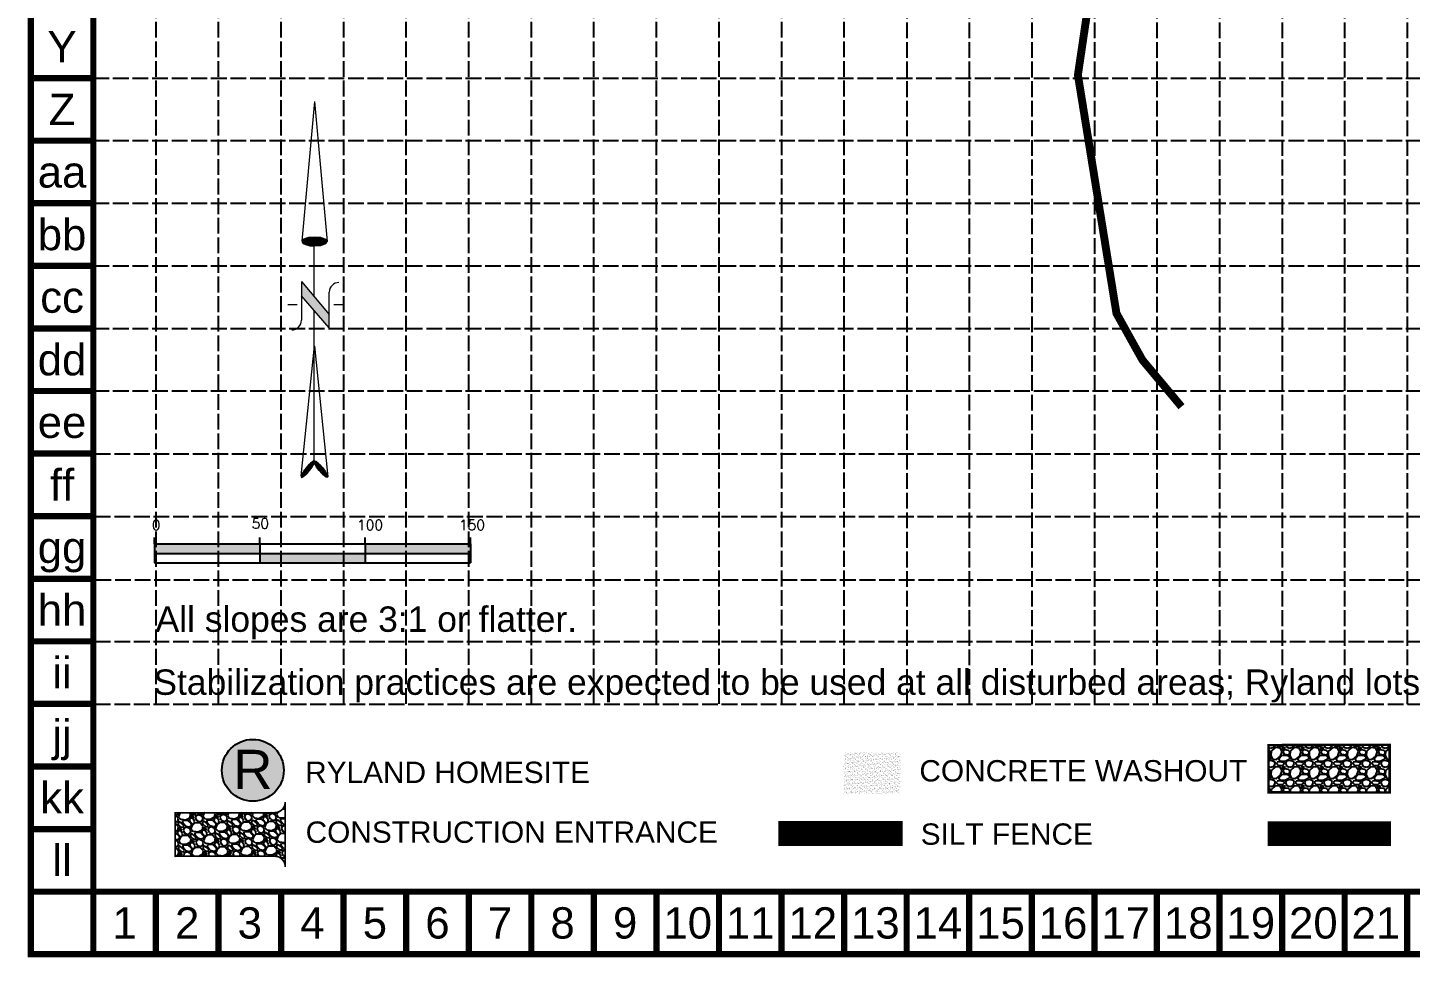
# Model space of a CAD drawing. Header units: feet. Extents: x 1375 to 3913, y 5863 to 7451.
# Drawn here: x 1375 to 2250, y 5863 to 6451 of the extents above; entities that cross this region are included whole.
import ezdxf
from ezdxf.enums import TextEntityAlignment as Align

# ---------------------------------------------------------------- set-up
doc = ezdxf.new("R2010")
doc.units = ezdxf.units.FT
doc.header["$MEASUREMENT"] = 0
for name, pattern in [('ACAD_ISO02W100', [15, 12, -3]), ('FLOWLINE', [1.6700000000000004, 1.25, -0.06, 0.06, -0.06, 0.06, -0.06, 0.06, -0.06]), ('HIDDEN', [0.31, 0.25, -0.06])]:
    doc.linetypes.add(name, pattern=pattern)
doc.layers.get('0').update_dxf_attribs({"color": 40, "linetype": 'CONTINUOUS'})
for name, color, linetype in [('BASE', 7, 'CONTINUOUS'), ('CL_CREEK-BRANCH', 5, 'FLOWLINE'), ('GRID', 254, 'HIDDEN'), ('LEGEND', 7, 'CONTINUOUS'), ('NARROW', 7, 'CONTINUOUS')]:
    doc.layers.add(name, color=color, linetype=linetype)
doc.styles.add('L120', font='simplex.shx', dxfattribs={"height": 4.8})
doc.styles.add("L200'", font='ARIAL.TTF', dxfattribs={"height": 0.001968503937008})
doc.styles.add('ryland', font='ARIAL.TTF', dxfattribs={"height": 25})
doc.styles.get("Standard").update_dxf_attribs({"font": 'ARIAL.TTF'})

# ---------------------------------------------------------------- blocks, each defined once
blk = doc.blocks.new('RYLAND')
h = blk.add_hatch(color=81)
h.paths.add_polyline_path([(1.163803512038626, -1.047574358368308, 1), (-1.408206742229694, -1.047574358368308, 1)])
h.paths.add_polyline_path([(-1.347681687434942, -2.227609507270699), (1.104228271637368, -2.227609507270699), (1.104228271637368, 0.2098904927293006), (-1.347681687434942, 0.2098904927293006)], flags=25)
at = {"color": 5}
blk.add_circle((-0.1222016150955341, -1.047574358368308), 1.286005127134161, dxfattribs=at)
at = {"layer": 'BASE', "color": 5, "style": 'ryland'}
blk.add_text('R', height=1.625, dxfattribs=at).set_placement((-0.1217267078987874, -1.821359507270699), align=Align.CENTER)
blk = doc.blocks.new('A$C5F5D40CF')
h = blk.add_hatch(color=7)
h.paths.add_polyline_path([(68.4334414286245, 6.006108442647018), (68.43344142862452, 12.01221623038691), (1.768441428627512, 12.01221623038691), (1.768441428627511, 6.006108442647927)])
h.paths.add_polyline_path([(68.43344142862452, 6.006108442647019), (68.43344142862452, 6.548998499056325e-07), (135.0984414286216, 6.548998499056324e-07), (135.0984414286215, 6.006108442646109)])
h.paths.add_polyline_path([(135.0984414286215, 12.01221623038691), (135.0984414286216, 6.006108442646109), (201.7634414286185, 6.0061084426452), (201.7634414286186, 12.01221623038691)])
at = {"color": 7}
for p, q in [((1.768441428627511, 12.01221623038691), (1.768441428627511, 16.0121162303858)), ((1.768441428627511, 12.01221623038691), (68.43344142862452, 12.01221623038691)), ((1.768441428627511, 12.01221623038691), (1.768441428627511, 6.548998499056324e-07)), ((68.43344142862452, 12.01221623038691), (68.43344142862452, 16.0121162303858)), ((68.43344142862452, 12.01221623038691), (201.7634414286185, 12.01221623038691)), ((68.43344142862452, 12.01221623038691), (68.43344142862452, 6.548998499056324e-07)), ((135.0984414286215, 12.01221623038691), (135.0984414286215, 16.0121162303858)), ((135.0984414286215, 12.01221623038691), (135.0984414286215, 6.548998499056324e-07)), ((201.7634414286185, 12.01221623038691), (201.7634414286185, 16.0121162303858)), ((201.7634414286185, 12.01221623038691), (201.7634414286185, 6.548998499056324e-07)), ((1.768441428627511, 6.006108442647928), (201.7634414286185, 6.0061084426452)), ((1.768441428627511, 6.548998499056324e-07), (68.43344142862452, 6.548998499056324e-07)), ((68.43344142862452, 6.548998499056324e-07), (201.7634414286185, 6.548998499056324e-07))]:
    blk.add_line(p, q, dxfattribs=at)
at = {"color": 7, "style": 'L120'}
for s, p in [('0', (-1.091596686819685e-06, 20.78205201200581)), ('50', (63.1885924297876, 21.75766803286297)), ('100', (129.9128205265881, 20.78205201200581)), ('150', (194.4380908289622, 20.78208689280837))]:
    blk.add_text(s, height=6.399839999999712, dxfattribs=at).set_placement(p)
blk = doc.blocks.new('A$C67B55857')
at = {"layer": 'NARROW', "lineweight": 20}
for p, q in [((16.87578788923838, 237.8096642215442), (8.868656977270575, 149.3669226704787)), ((16.87578788923838, 237.8096642215442), (24.8040434460122, 149.2504303315654)), ((16.68745793621474, 152.0416456342145), (16.68745793621474, 152.0523815751094)), ((16.68745793621474, 114.2566766571817), (16.68745793621474, 152.0416456342145)), ((8.592803224025829, 123.8936332639396), (26.06243936700116, 103.095448358843)), ((8.592803224025829, 123.8936332639396), (8.592803224025829, 99.3902606956326)), ((26.06243936700116, 94.62818791374957), (8.592803224025829, 114.8930860264236)), ((26.11474007121728, 94.54377366432254), (26.11474007121728, 117.1686649871099)), ((3.126832552879932e-06, 109.3767669398985), (5.784592633834109, 109.3767669398985)), ((16.68745793621474, 10.29215770813425), (16.68745793621474, 105.5032308710552)), ((28.98651757916309, 109.3767669398985), (35.21607550979684, 109.3767669398985)), ((8.394300913292227, 0.878590183072447), (16.84523630645117, 83.19199309634769)), ((16.90207133732156, 82.96419302216236), (25.22591625094879, 0.351601031444261)), ((16.67624050050063, 9.059702311498768), (16.76872780947429, 9.344014199045887)), ((16.76872780947429, 9.344014199045887), (16.8225637057169, 9.043268098267617))]:
    blk.add_line(p, q, dxfattribs=at)
blk.add_lwpolyline([(8.84037655569341, 149.2454916918359), (9.24611198002458, 148.3702440536899, 0.09157658552841703), (11.18470061799621, 147.2602926495583, 0.04830551554414139), (13.90156074365632, 146.5930808114381), (16.84439956373444, 146.4379962821831), (20.11947012220321, 146.6746709332638, 0.04830551554426889), (22.50409850947244, 147.2602926495583, 0.0915765855283463), (24.4426871474443, 148.3702440536899), (24.84842257177547, 149.2454916918359), (24.4426871474443, 150.1207393299828, 0.09157658552851158), (22.50409850947244, 151.2306907341144, 0.04830551554418233), (20.11947012220321, 151.8163124501925), (16.84439956373444, 152.0529871012741), (13.56932900526567, 151.8163124501925, 0.04830551554422624), (11.18470061799621, 151.2306907341144, 0.09157658552816902), (9.24611198002458, 150.1207393299828)], format="xyb", close=True, dxfattribs=at)
for points in [[(16.73610028871099, 10.28555243083611), (16.28066970780128, 10.34739658896069, 0.06681784727068599), (14.74594930335093, 9.417804052251086, 0.03073031192727785), (13.29629951403376, 8.095513217470398), (11.49463409778718, 6.063916300163328), (9.880164894339941, 3.880599214356153, 0.03073031192742202), (8.886731024394976, 2.188551133253895, 0.06681784727061153), (8.295099753666136, 0.4945967525154629), (8.4499143339267, 0.06184490708710655)], [(8.4499143339267, 0.06184490708710655), (8.90534491505241, 7.48962520447094e-07, 0.06681784727066456), (10.44006531950254, 0.9295932856721265, 0.03073031192683177), (12.10891048163035, 2.451822087909932), (13.6913805248505, 4.283481037544334), (15.30584972829752, 6.466798123351509, 0.03073031192764033), (16.29928359824248, 8.158846204669317, 0.03669233332525137), (16.68062843944267, 9.07070661378566)], [(16.75166065663348, 10.28555243083611), (17.20709123775919, 10.34739658896069, -0.06681784727068599), (18.74181164220954, 9.417804052251086, -0.03073031192727785), (20.1914614315267, 8.095513217470398), (21.99312684755728, 6.063916300163328), (23.60759605122053, 3.880599214356153, -0.03073031192742202), (24.60102992116549, 2.188551133253895, -0.06681784727061153), (25.19266119189433, 0.4945967525154629), (25.03784661163377, 0.06184490708710655)], [(25.03784661163377, 0.06184490708710655), (24.58241603050806, 7.48962520447094e-07, -0.06681784727066456), (23.04769562605793, 0.9295932856721265, -0.03073031192683177), (21.37885046393012, 2.451822087909932), (19.79638042070997, 4.283481037544334), (18.18191121726295, 6.466798123351509, -0.03073031192764033), (17.18847734731798, 8.158846204669317, -0.03669233332525137), (16.80713250590179, 9.07070661378566)]]:
    blk.add_lwpolyline(points, format="xyb", dxfattribs=at)
for centre, start, end in [((32.17324758464906, 117.1685956075626), 88.87690275641393, 180), ((2.534295710810056, 99.3902606956326), 268.8769027564139, 0)]:
    blk.add_arc(centre, 6.05850751336512, start, end, dxfattribs=at)
for points in [[(8.896613795607891, 149.2504303315654), (9.232095615872822, 150.1158019912591), (9.232095615872822, 148.401700434667), (11.14713767403759, 151.2308000911407)], [(9.232095615872822, 148.401700434667), (11.14713767403759, 151.2308000911407), (11.17509449237514, 147.2534188094123), (13.41163996174419, 151.779978259684)], [(11.17509449237514, 147.2534188094123), (13.41163996174419, 151.779978259684), (13.85894905557484, 146.6210318275453), (16.69656611973824, 151.9963211744989)], [(13.85894905557484, 146.6210318275453), (16.69656611973824, 151.9963211744989), (16.69656611973824, 146.4712559632599), (20.12127636963532, 151.813261785057)], [(16.69656611973824, 146.4712559632599), (20.12127636963532, 151.813261785057), (19.84170818604525, 146.6543153529183), (22.49760593090764, 151.2640836165128)], [(19.84170818604525, 146.6543153529183), (22.49760593090764, 151.2640836165128), (22.56749797685916, 147.2534188094123), (24.44060480740995, 150.1158019912591)], [(22.56749797685916, 147.2534188094123), (24.44060480740995, 150.1158019912591), (24.44060480740995, 148.368416909294), (24.8040434460122, 149.2837138569384)], [(8.58908879346427, 114.8685486257655), (26.21586277367169, 94.64880696404725), (8.700916067029993, 123.9715928140431), (26.21586277367169, 103.1194641704569)], [(13.41646146369726, 8.230414150872093), (15.49855414019839, 6.799085590886534), (14.25257742042118, 8.985114664331377), (16.08328882889896, 7.768485388245608)], [(14.25257742042118, 8.985114664331377), (16.08328882889896, 7.768485388245608), (14.97393236347284, 9.577164205177723), (16.47129035127341, 8.523185901920442)], [(14.97393236347284, 9.577164205177723), (16.47129035127341, 8.523185901920442), (15.58599110313003, 10.00656277319467), (16.67348832787729, 9.063187131262566)], [(15.58599110313003, 10.00656277319467), (16.67348832787729, 9.063187131262566), (16.11061287985581, 10.27981640734833), (16.76639010065469, 9.336440765632688)], [(16.11061287985581, 10.27981640734833), (16.76639010065469, 9.336440765632688), (16.31281085624346, 10.35788887428043), (16.78824934154954, 9.362464921277024)], [(16.31281085624346, 10.35788887428043), (16.78824934154954, 9.362464921277024), (16.71720680923522, 10.30584056299267), (16.81010858222839, 9.362464921277024)], [(16.71720680923522, 10.30584056299267), (16.81010858222839, 9.362464921277024), (17.1926452943253, 10.3318647186361), (16.83196782290747, 9.336440765632688)], [(17.1926452943253, 10.3318647186361), (16.83196782290747, 9.336440765632688), (17.71726707105086, 10.1171654347354), (16.83196782290747, 9.03716297561914)], [(17.71726707105086, 10.1171654347354), (16.83196782290747, 9.03716297561914), (18.41676277342367, 9.713791022361875), (17.12706757228852, 8.367040968057154)], [(18.41676277342367, 9.713791022361875), (17.12706757228852, 8.367040968057154), (18.84848277715582, 9.3884890767049), (17.40030808099073, 7.853063894142906)], [(18.84848277715582, 9.3884890767049), (17.40030808099073, 7.853063894142906), (19.50425999817071, 8.770415380430677), (17.89760580697566, 6.961736563498562)], [(19.50425999817071, 8.770415380430677), (17.89760580697566, 6.961736563498562), (20.2693334225803, 8.015714866971393), (18.48234049546022, 6.076915271820326)], [(8.29593433023706, 0.5142520042727483), (8.43255458458816, 0.05882928061146231), (8.45987863554501, 1.06726531154527), (8.924387500295552, 0.0262990860028367)], [(8.45987863554501, 1.06726531154527), (8.924387500295552, 0.0262990860028367), (8.74951357464829, 1.861002058578379), (9.798757128315401, 0.4947338873780609)], [(8.74951357464829, 1.861002058578379), (9.798757128315401, 0.4947338873780609), (9.241346490355454, 2.791365622580088), (10.45453434911451, 0.9501566110393469)], [(9.241346490355454, 2.791365622580088), (10.45453434911451, 0.9501566110393469), (9.771433077358779, 3.70221106990266), (11.50924271284339, 1.913050369649682)], [(9.771433077358779, 3.70221106990266), (11.50924271284339, 1.913050369649682), (10.33430852538049, 4.495947816935768), (12.86998044629286, 3.376909124461235)], [(10.36163257612111, 4.508959894649706), (12.89730449724948, 3.376909124461235), (11.19774853284503, 5.699565015090229), (13.82085741668902, 4.456911583361034)], [(11.19774853284503, 5.699565015090229), (13.82085741668902, 4.456911583361034), (12.46558449330109, 7.176435847615721), (14.72801590572726, 5.699565015090229)], [(11.62946853679341, 2.043171147869543), (12.18687917453735, 2.531124066140364), (12.85905082595332, 3.3443789298517)], [(12.46558449330109, 7.176435847615721), (14.72801590572726, 5.699565015090229), (13.41646146369726, 8.230414150872093), (15.49855414019839, 6.799085590886534)], [(20.2693334225803, 8.015714866971393), (18.48234049546022, 6.076915271820326), (21.11091418958199, 7.098363380683622), (19.11625847579626, 5.237636252464654)], [(21.11091418958199, 7.098363380683622), (19.11625847579626, 5.237636252464654), (22.01260786834246, 6.076915271820326), (20.08899468687127, 3.975464704056321)], [(22.01260786834246, 6.076915271820326), (20.08899468687127, 3.975464704056321), (22.50990559411139, 5.374263069648805), (20.81581443998471, 3.13618568469974)], [(20.82127925026248, 3.123173606985802), (22.49897597377208, 5.380769108614004), (21.42787317964189, 2.401003287920503), (23.40613446281031, 4.157633793563946)], [(21.42787317964189, 2.401003287920503), (23.40613446281031, 4.157633793563946), (22.16562255309486, 1.724375241393318), (24.09470054484382, 3.077631334663238)], [(22.16562255309486, 1.724375241393318), (24.09470054484382, 3.077631334663238), (23.01813294043586, 0.9631686889688353), (24.6138575112916, 2.218834198412878)], [(23.01813294043586, 0.9631686889688353), (24.6138575112916, 2.218834198412878), (23.72855826314822, 0.4817218096641227), (24.95267574224658, 1.418591412630121)], [(23.72855826314822, 0.4817218096641227), (24.95267574224658, 1.418591412630121), (24.56467421987213, 0.0002749303585005691), (25.20405701026993, 0.4817218096641227)], [(24.56467421987213, 0.0002749303585005691), (25.20405701026993, 0.4817218096641227), (25.05104232530152, 0.06533531936020154)]]:
    blk.add_solid(points, dxfattribs=at)

msp = doc.modelspace()

# ---------------------------------------------------------------- hatches: boundary and pattern name
at = {"layer": 'BASE'}
h = msp.add_hatch(dxfattribs=at)
h.set_pattern_fill('AR-SAND', color=30, scale=1.044426117118756, style=0)
h.set_pattern_definition([(37.50000000000001, (2775.372291361729, 5887.993885601807), (-0.06579190841468936, 2.012425067442541), [0, -1.58752769802051, 0, -1.775524399101886, 0, -1.697192440317979]), (7.499999999999999, (2775.372291361729, 5887.993885601807), (1.848401012449998, 2.947523056849874), [0, -0.85642941603738, 0, -1.430863780452696, 0, -0.5483237114873469]), (327.5, (2774.087647237672, 5887.993885601807), (3.252491092826089, 0.005910463312178763), [0, -0.5222130585593782, 0, -1.879967010813761, 0, -2.454401375229077]), (317.5, (2774.087647237672, 5887.993885601807), (3.139677137180832, 0.9166672823742888), [0, -0.2611065292796891, 0, -1.232422818200133, 0, -1.409975258110321])])
h.paths.add_polyline_path([(1927.331262011736, 5966.325844385713), (1927.331262011736, 5992.436497313683), (1891.574267804288, 5992.436497313683), (1891.574267804288, 5966.325844385713)])
at = {"layer": 'LEGEND', "linetype": 'ACAD_ISO02W100'}
h = msp.add_hatch(dxfattribs=at)
h.set_pattern_fill('GRAVEL', color=240, scale=12.06699119999873, style=0)
h.set_pattern_definition([(228.0128, (1301.650239629621, 5357.766355214857), (-96.5359082674579, -108.6029369891514), [1.623444728083029, -160.7213176880087]), (184.9697, (1300.564210421619, 5356.559656094817), (144.8039070886388, 12.06688630172932), [2.785882124361307, -275.8022458428309]), (132.5103999999999, (1297.788802445622, 5356.318316270844), (120.66979999836, -132.7370078675134), [1.964361363465394, -194.472016322898]), (267.2737, (1293.082675877623, 5353.30156847081), (12.06694314594778, 241.3398275594168), [2.536940095905333, -251.1570212266632]), (292.8337, (1292.962005965622, 5350.767500318809), (-60.33507552881645, 144.8038511009387), [2.487670570835741, -246.2797243884919]), (357.2737, (1293.92736526162, 5348.474771990824), (-241.3398275594168, 12.06694314594779), [2.536940095905333, -251.1570212266632]), (37.6942, (1296.461433413621, 5348.354102078815), (-156.8709742394909, -120.6697962191438), [3.354973496344446, -332.1421106642937]), (72.2553, (1299.116171477619, 5350.405490582827), (84.46906827346255, 265.4737609223685), [3.16744038610527, -313.5767068273424]), (121.4296, (1300.081530773621, 5353.422238382817), (-96.53602896172357, 156.870825705383), [2.545531793639733, -252.0079251111312]), (175.2364, (1298.754161741619, 5355.594296798838), (132.7369146192161, -12.06688902469667), [2.90611762467807, -142.3997032742693]), (222.3974, (1295.85808385362, 5355.835636622854), (-144.8039831053208, -132.73680765372), [3.758240275257203, -372.0660647912608]), (138.8141, (1305.028997165622, 5353.180898558845), (-84.46897395906971, 72.40191478012305), [1.282733231551065, -126.9911329381595]), (171.4692, (1304.06363786962, 5354.025587942816), (156.8708649028627, -24.13407785037799), [2.440392099314122, -241.5993970476752]), (225, (1301.650239629621, 5354.387597678841), (-1.339705146818774e-15, -12.06699493411651), [1.706525962495021, -15.35876986342879]), (203.1986, (1300.805550245619, 5355.835636622854), (60.3349527499556, 24.13399839195679), [0.9189979158095034, -90.98046785637843]), (291.8014, (1299.960860861621, 5355.473626886829), (-12.06699012001084, 36.20097689441474), [1.299651153213463, -63.68308751232771]), (30.9638, (1300.443540509619, 5354.266927766833), (36.20094973496286, 24.13401236886162), [2.110866703624557, -68.25117976798975]), (161.5651, (1302.25358918962, 5355.352956974821), (24.1339876442269, -12.06697193170119), [1.526365783879041, -36.63281501407057]), (16.38950000000001, (1292.962005965622, 5355.473626886829), (120.6699385282051, 36.20088562943379), [2.138270840639774, -211.6893562379417]), (70.3462, (1295.013394469621, 5356.076976446828), (-48.26790745007159, -132.7369289703275), [1.793890978783011, -177.5948328227909]), (293.1986, (1302.25358918962, 5357.766355214857), (-24.13399839195679, 60.3349527499556), [1.837983764627807, -90.06148200756014]), (343.6105, (1302.977608661621, 5356.076976446828), (-120.6699385282051, 36.20088562943381), [2.138270840639755, -211.6893562379392]), (339.444, (1292.962005965622, 5347.992092342834), (-60.33497825807082, 24.13393408885194), [2.062007456255782, -101.0384136244981]), (294.7751, (1294.892724557621, 5347.268072870827), (-60.33486174768382, 132.7369444912885), [1.727727666033399, -171.0452923441223]), (66.80140000000002, (1302.37425910162, 5345.699364014806), (24.1339983919568, 60.3349527499556), [1.837983764627807, -90.06148200756012]), (17.35400000000001, (1303.098278573621, 5347.388742782836), (-156.8709099644072, -48.26789845880408), [2.022801801846986, -200.2568353682476]), (69.444, (1296.461433413621, 5345.699364014806), (-24.13393408885198, -60.33497825807081), [1.031003728127892, -102.0694173526261]), (101.3098999999995, (1301.650239629621, 5345.699364014806), (-12.06696262731366, 48.26797387715921), [0.6152958812879331, -60.91452152033813]), (165.9638, (1301.52956971762, 5346.302713574804), (36.20098018844957, -12.06696775819398), [2.487670570835737, -47.26580118083501]), (186.009, (1299.116171477619, 5346.906063134803), (120.6699089941727, 12.06698296405812), [2.305398668759758, -228.2341423984536]), (303.6901, (1300.443540509619, 5353.180898558845), (-12.06700730348525, 24.13397706362593), [1.740325604846217, -41.76782658330041]), (353.1572, (1301.40889980562, 5351.732859614832), (205.1388427432135, -24.13407891088517), [3.03839598221248, -300.8006833584138]), (60.94540000000001, (1304.425647605621, 5351.370849878806), (-48.26796512820838, -84.46894304059012), [1.242369145987069, -122.9949074624559]), (90, (1305.028997165622, 5352.456879086838), (-12.06699119999873, 12.06699119999873), [0.7240194719999237, -11.3429717279988]), (120.2564, (1298.874831653619, 5347.268072870827), (48.26790309908802, -84.46896803476857), [1.676394685468624, -165.9636048090066]), (48.01279999999999, (1298.030142269622, 5348.716111814841), (96.5359082674579, 108.6029369891514), [3.246889456166057, -159.0978729599256]), (0, (1300.202200685621, 5351.129510054833), (12.06699119999873, 12.06699119999873), [3.13741771199967, -8.929573487999058]), (325.3048, (1303.339618397622, 5351.129510054833), (-120.6698427232402, 84.46904229189165), [1.907960246596599, -188.8879196091689]), (254.0546, (1304.908327253621, 5350.043480846845), (-12.06698986413913, -48.26796632830531), [1.756978052702216, -86.09204525232056]), (207.646, (1304.425647605621, 5348.354102078815), (-229.2727822052489, -120.6700050747319), [2.860661268827699, -283.2059362265989]), (175.4261, (1301.891579453621, 5347.026733046811), (-156.8708923371311, 12.06692846565528), [3.026389325968454, -299.6122174621146])])
h.paths.add_polyline_path([(2160.256003188475, 5967.179722084175), (2237.048786520782, 5967.043264932737), (2237.048786520782, 5997.210742932691), (2160.256003188475, 5997.094950188362)])
at = {"layer": 'LEGEND'}
h = msp.add_hatch(dxfattribs=at)
h.set_pattern_fill('GRAVEL', color=4, scale=10.97918369855884, angle=-43.93425516442545, style=0)
h.set_pattern_definition([(184.0785448355745, (-13878.02580121663, -699.955005280498), (-131.8115067165837, -10.21689914051623), [1.477095458069312, -146.2327138492707]), (141.0354448355745, (-13879.49915856641, -700.0600619873921), (102.4957773096044, -83.50613995145447), [2.534742182118885, -250.9393991754837]), (88.57614483557452, (-13881.47001017009, -698.4661178675951), (-4.729897648342972, -163.1487529829307), [1.787279355920999, -176.9408758198528]), (223.3394448355745, (-13886.45797770524, -697.4718367523565), (160.2607696172257, 150.5125195233622), [2.308241622417614, -228.515876702609]), (248.8994448355745, (-13888.1367628382, -699.0560267215469), (51.87991729958622, 132.9667400612514), [2.263413615376398, -224.078255339407]), (313.3394448355745, (-13888.95160777654, -701.1676807889871), (-150.5125195233621, 160.2607696172257), [2.308241622417615, -228.5158767026091]), (353.7599448355745, (-13887.36741780733, -702.846465921968), (-178.9617602248096, 19.96531888543344), [3.052531464526618, -302.2003734460939]), (28.32104483557454, (-13884.33297413836, -703.1782563876732), (222.9353445097811, 120.6191085624617), [2.881903970667314, -285.3085919087173]), (77.49534483557453, (-13881.79602472329, -701.8110460266498), (35.77810428222804, 163.7263698398033), [2.316058801210974, -229.2900738411112]), (131.3021448355745, (-13881.29455223129, -699.5499256266712), (79.35396825648274, -91.70130916167383), [2.644138768491322, -129.5627447601563]), (178.4631448355746, (-13883.03976035804, -697.5635439598773), (-178.6729774165553, 4.441081164618334), [3.419444804548758, -338.5252881715521]), (94.87984483557395, (-13878.70670988554, -705.0924391481512), (-9.63932758095104, 100.7630626712802), [1.167098206340501, -115.543216490976]), (127.5349448355745, (-13878.80599067995, -703.9295662884642), (87.5491281450013, -114.8433573188798), [2.220397173645444, -219.8198471917166]), (181.0657448355745, (-13880.15876125972, -702.1688280986036), (-7.617716796860604, -7.906512511406315), [1.552687137833876, -13.974217178056]), (159.2643448355745, (-13879.7980912315, -700.6868068800759), (54.76798716886474, -22.27553953842292), [0.8361526721148442, -82.7788181014097]), (247.8671448355745, (-13880.58007836921, -700.3907621712569), (14.9466360413011, 31.33724611058393), [1.182491021885884, -57.94222476016377]), (347.0295448355745, (-13881.02558941058, -701.4861217553216), (38.95496235547314, -7.04008848742536), [1.9205776252052, -62.09851552027391]), (117.6308448355745, (-13879.15401860131, -701.9171930153889), (8.19532128983033, -23.1419296295481), [1.388767925214399, -33.33046314269669]), (332.4552448355745, (-13885.16585420677, -695.972487796309), (101.9182058133925, -52.45768858820544), [1.945511351384627, -192.6061178503446]), (26.4119448355745, (-13883.44086177378, -696.8721737477936), (-115.4208777859508, -56.50080604328524), [1.632176427811456, -161.5851259986395]), (249.2643448355745, (-13877.63047571339, -700.3358910024635), (22.27553953842292, 54.76798716886474), [1.672294365045988, -81.94267640847849]), (299.6762448355745, (-13878.22256513104, -701.8998652779073), (-56.21203024504123, 99.89663369688063), [1.945511351384626, -192.6061178503445]), (295.5097448355746, (-13889.88883715931, -700.8745240364715), (-24.29716652660194, 53.90157472418881), [1.876122910409735, -91.93006652681177]), (250.8408448355745, (-13889.08085841531, -702.5677489506688), (44.26239633391501, 125.0601504647355), [1.571977563592257, -155.6260093584911]), (22.86714483557454, (-13885.16912505231, -708.3185782115997), (53.90160075384298, 24.29710921961889), [1.672294365045991, -81.94267640847862]), (333.4197448355745, (-13883.62825442689, -707.6687296689379), (-133.2554626837426, 67.40430630423556), [1.840451542573117, -182.2042086514721]), (25.50974483557454, (-13889.04331498404, -704.585898136238), (-53.90157472418881, -24.29716652660191), [0.9380614552048678, -92.86812798201667]), (57.37564483557452, (-13885.6435156562, -707.8615153452056), (22.56437214514103, 39.24374260855195), [0.5598285767895154, -55.42323770665229]), (122.0295448355745, (-13885.34169503488, -707.3900126976014), (16.10183487000898, -30.75964218314667), [2.263413615376395, -43.00491358807001]), (142.0747448355744, (-13886.54211132583, -705.4711443064698), (86.68280791832512, -68.2706378297335), [2.097573045609666, -207.6594350773972]), (259.7558448355745, (-13881.71118371014, -702.1977076611083), (7.328904894321089, 23.4307412384649), [1.583439831373553, -38.00256693214896]), (309.2229448355745, (-13881.99278863771, -703.7559060240592), (119.1751762787751, -145.3142240041959), [2.764492580194903, -273.6842933343965]), (17.01114483557456, (-13880.24469255471, -705.8975299358899), (-84.95004448054164, -24.87471552835576), [1.130372836868821, -111.9072402255242]), (46.06574483557452, (-13879.16377275191, -705.566829752066), (-0.2887956251782072, 15.52422450431191), [0.6587510219135304, -10.32043267664531]), (76.3221448355745, (-13886.47171009396, -705.0815947157043), (-21.69801995353376, -85.81640867784607), [1.52527211613859, -151.0024225818032]), (4.078544835574532, (-13886.11104006573, -703.5995734971802), (131.8115067165837, 10.21689914051626), [2.954190916138623, -144.7556183912013]), (316.0657448355745, (-13883.16432536616, -703.3894600833501), (15.52422450431191, 0.2887956251782092), [2.8545877616253, -8.124595936933543]), (281.3705448355745, (-13881.10863274933, -705.3700658376483), (-25.74098859367773, 131.5227391873356), [1.735962651313933, -171.860170729875]), (210.1203448355745, (-13880.76638074048, -707.0719546206092), (-38.37736791253312, -24.00832766409846), [1.598591104877565, -78.3310739308377]), (163.7117448355745, (-13882.14912116461, -707.8741574520764), (-226.4008612319682, 65.67138078036123), [2.602780183498836, -257.6756663545488]), (131.4918448355745, (-13884.64743686655, -707.1441535269214), (-95.16696041968974, 106.9367609275044), [2.753568292414859, -272.6029645111112])])
edge = h.paths.add_edge_path()
edge.add_line((1538.028515708218, 5919.964628760999), (1538.028515708218, 5961.140964505087))
edge.add_arc((1531.165794463377, 5961.140964505075), 6.862721244841396, -89.96094406197341, 9.868017514236271e-11, ccw=False)
edge.add_line((1531.170472469281, 5954.278244854627), (1468.277838702492, 5954.272548252367))
edge.add_line((1468.277838702492, 5954.272548252367), (1468.277838702492, 5926.801085969695))
edge.add_line((1468.277838702492, 5926.801085969695), (1531.161116457505, 5926.82734841142))
edge.add_arc((1531.165794463402, 5919.964628760996), 6.862721244816407, 3.041122909053229e-11, 90.03905593796031, ccw=False)

# ---------------------------------------------------------------- linework, layer by layer
at = {"layer": 'BASE', "const_width": 3.959999999999582}
for points in [[(1376.934100883178, 5864.739287183784), (3911.334100882911, 5864.739287183784), (3911.334100882911, 7448.739287183616), (1376.934100883178, 7448.739287183616)], [(1416.534100883174, 5904.33928718378), (3871.734100882915, 5904.33928718378), (3871.734100882915, 7409.139287183621), (1416.534100883174, 7409.139287183621)]]:
    msp.add_lwpolyline(points, close=True, dxfattribs=at)
for points in [[(1416.534100883174, 6419.139287183725), (1376.934100883178, 6419.139287183725)], [(1416.534100883174, 6379.539287183729), (1376.934100883178, 6379.539287183729)], [(1416.534100883174, 6339.939287183734), (1376.934100883178, 6339.939287183734)], [(1416.534100883174, 6300.339287183738), (1376.934100883178, 6300.339287183738)], [(1416.534100883174, 6260.739287183742), (1376.934100883178, 6260.739287183742)], [(1416.534100883174, 6221.139287183746), (1376.934100883178, 6221.139287183746)], [(1416.534100883174, 6181.53928718375), (1376.934100883178, 6181.53928718375)], [(1416.534100883174, 6141.939287183754), (1376.934100883178, 6141.939287183754)], [(1416.534100883174, 6102.339287183759), (1376.934100883178, 6102.339287183759)], [(1416.534100883174, 6062.739287183763), (1376.934100883178, 6062.739287183763)], [(1416.534100883174, 6023.139287183767), (1376.934100883178, 6023.139287183767)], [(1416.534100883174, 5983.539287183771), (1376.934100883178, 5983.539287183771)], [(1416.534100883174, 5943.939287183775), (1376.934100883178, 5943.939287183775)], [(1416.534100883174, 5904.33928718378), (1376.934100883178, 5904.33928718378)], [(1416.534100883174, 5864.739287183784), (1416.534100883174, 5904.33928718378)], [(1456.13410088317, 5864.739287183784), (1456.13410088317, 5904.33928718378)], [(1495.734100883166, 5864.739287183784), (1495.734100883166, 5904.33928718378)], [(1535.334100883162, 5864.739287183784), (1535.334100883162, 5904.33928718378)], [(1574.934100883157, 5864.739287183784), (1574.934100883157, 5904.33928718378)], [(1614.534100883153, 5864.739287183784), (1614.534100883153, 5904.33928718378)], [(1654.134100883149, 5864.739287183784), (1654.134100883149, 5904.33928718378)], [(1693.734100883145, 5864.739287183784), (1693.734100883145, 5904.33928718378)], [(1733.334100883141, 5864.739287183784), (1733.334100883141, 5904.33928718378)], [(1772.934100883137, 5864.739287183784), (1772.934100883137, 5904.33928718378)], [(1812.534100883133, 5864.739287183784), (1812.534100883133, 5904.33928718378)], [(1852.134100883128, 5864.739287183784), (1852.134100883128, 5904.33928718378)], [(1891.734100883124, 5864.739287183784), (1891.734100883124, 5904.33928718378)], [(1931.33410088312, 5864.739287183784), (1931.33410088312, 5904.33928718378)], [(1970.934100883116, 5864.739287183784), (1970.934100883116, 5904.33928718378)], [(2010.534100883111, 5864.739287183784), (2010.534100883111, 5904.33928718378)], [(2050.134100883107, 5864.739287183784), (2050.134100883107, 5904.33928718378)], [(2089.734100883103, 5864.739287183784), (2089.734100883103, 5904.33928718378)], [(2129.334100883099, 5864.739287183784), (2129.334100883099, 5904.33928718378)], [(2168.934100883095, 5864.739287183784), (2168.934100883095, 5904.33928718378)], [(2208.534100883091, 5864.739287183784), (2208.534100883091, 5904.33928718378)], [(2248.134100883086, 5864.739287183784), (2248.134100883086, 5904.33928718378)]]:
    msp.add_lwpolyline(points, dxfattribs=at)
at = {"layer": 'CL_CREEK-BRANCH', "color": 5, "const_width": 5, "flags": 128}
msp.add_lwpolyline([(2088.030359208246, 6614.815456868535), (2056.925825870399, 6537.658558144003), (2039.707245200983, 6421.090584365129), (2064.112024804666, 6270.256559698717), (2080.540386800377, 6240.74275230604), (2105.278106287481, 6211.213671622809)], dxfattribs=at)
at = {"layer": 'GRID', "color": 253, "linetype": 'HIDDEN', "lineweight": 25, "ltscale": 40}
for p, q in [((1456.001701673391, 7409.515249566856), (1456.001701673391, 6022.964388121272)), ((1495.601701673387, 7409.515249566856), (1495.601701673387, 6022.964388121272)), ((1535.201701673383, 7409.515249566856), (1535.201701673383, 6022.964388121272)), ((1574.801701673378, 7409.515249566856), (1574.801701673378, 6022.964388121272)), ((1614.401701673374, 7409.515249566856), (1614.401701673374, 6022.964388121272)), ((1654.00170167337, 7409.515249566856), (1654.00170167337, 6022.964388121272)), ((1693.601701673366, 7409.515249566856), (1693.601701673366, 6022.964388121272)), ((1733.201701673362, 7409.515249566856), (1733.201701673362, 6022.964388121272)), ((1772.801701673357, 7409.515249566856), (1772.801701673357, 6022.964388121272)), ((1812.401701673353, 7409.515249566856), (1812.401701673353, 6022.964388121272)), ((1852.001701673349, 7409.515249566856), (1852.001701673349, 6022.964388121272)), ((1891.601701673345, 7409.515249566856), (1891.601701673345, 6022.964388121272)), ((1931.33410088312, 7409.139287183621), (1931.33410088312, 6022.964388121272)), ((1970.934100883116, 7409.139287183621), (1970.934100883116, 6022.964388121272)), ((2010.534100883111, 7409.139287183621), (2010.534100883111, 6022.964388121272)), ((2050.134100883107, 7409.139287183621), (2050.134100883107, 6022.964388121272)), ((2089.734100883103, 7409.139287183621), (2089.734100883103, 6022.964388121272)), ((2129.334100883099, 7409.139287183621), (2129.334100883099, 6022.964388121272)), ((2168.934100883095, 7409.139287183621), (2168.934100883095, 6022.964388121272)), ((2208.534100883091, 7409.139287183621), (2208.534100883091, 6022.964388121272)), ((2248.134100883086, 7409.139287183621), (2248.134100883086, 6022.964388121272)), ((1416.534100883174, 6419.139287183725), (3871.734100882915, 6419.139287183725)), ((1416.534100883174, 6379.539287183729), (3871.734100882915, 6379.539287183729)), ((1416.534100883174, 6339.939287183734), (3871.734100882915, 6339.939287183734)), ((1416.534100883174, 6300.339287183738), (3871.734100882915, 6300.339287183738)), ((1416.534100883174, 6260.739287183742), (3871.734100882915, 6260.739287183742)), ((1416.534100883174, 6221.139287183746), (3871.734100882915, 6221.139287183746)), ((1417.421974249434, 6181.364388121256), (3872.621974249175, 6181.364388121256)), ((1417.421974249434, 6141.76438812126), (3872.621974249175, 6141.76438812126)), ((1417.910477794939, 6101.726479334176), (3873.110477794679, 6101.726479334176)), ((1417.421974249434, 6062.564388121268), (3872.621974249175, 6062.564388121268)), ((1417.421974249434, 6022.964388121272), (3872.621974249175, 6022.964388121272))]:
    msp.add_line(p, q, dxfattribs=at)
at = {"layer": 'LEGEND', "color": 240, "const_width": 1.508373899999841}
msp.add_lwpolyline([(2160.256003188475, 5967.179722084175), (2237.048786520782, 5967.043264932737), (2237.048786520782, 5997.210742932691), (2160.256003188475, 5997.094950188362)], close=True, dxfattribs=at)
at = {"layer": 'LEGEND', "color": 4, "const_width": 1.097918369855885}
msp.add_lwpolyline([(1538.028515708218, 5919.964628760999), (1538.028515708218, 5961.140964505087, -0.4140139244211871), (1531.170472469281, 5954.278244854627), (1468.277838702492, 5954.272548252367), (1468.277838702492, 5926.801085969695), (1531.161116457505, 5926.82734841142, -0.4144132285109485)], format="xyb", close=True, dxfattribs=at)
at = {"layer": 'LEGEND', "color": 200, "const_width": 15.68159999999834}
msp.add_lwpolyline([(1850.150211203838, 5941.111571252606), (1928.837207270673, 5941.111571252606)], dxfattribs=at)
at = {"layer": 'LEGEND', "color": 84, "const_width": 15.68159999999834}
msp.add_lwpolyline([(2159.859129002178, 5941.003226415394), (2237.817364468598, 5941.004480877594)], dxfattribs=at)

# ---------------------------------------------------------------- block references
at = {"color": 7, "xscale": 15.22697025549451, "yscale": 15.22697025549496, "zscale": 15.22697025549454}
msp.add_blockref('RYLAND', (1519.334546979088, 5997.060960415166), dxfattribs=at)
at = {"layer": 'BASE', "lineweight": 20, "ltscale": 5}
msp.add_blockref('A$C5F5D40CF', (1453.541674699632, 6112.357993255624), dxfattribs=at)
at = {"layer": 'GRID', "lineweight": 20, "ltscale": 5}
msp.add_blockref('A$C67B55857', (1539.69534934441, 6166.49142198055), dxfattribs=at)

# ---------------------------------------------------------------- texts
at = {"layer": 'BASE'}
for s, p in [('Y', (1396.734100883176, 6438.939287183724)), ('Z', (1396.734100883176, 6399.339287183728)), ('aa', (1396.734100883176, 6359.739287183732)), ('bb', (1396.734100883176, 6320.139287183736)), ('cc', (1396.734100883176, 6280.53928718374)), ('dd', (1396.734100883176, 6240.939287183744)), ('ee', (1396.734100883176, 6201.339287183749)), ('ff', (1396.734100883176, 6161.739287183753)), ('gg', (1396.734100883176, 6122.139287183757)), ('hh', (1396.734100883176, 6082.539287183761)), ('ii', (1396.734100883176, 6042.939287183765)), ('jj', (1396.734100883176, 6003.33928718377)), ('kk', (1396.734100883176, 5963.739287183774)), ('ll', (1396.734100883176, 5924.139287183778)), ('1', (1436.334100883172, 5884.539287183782)), ('2', (1475.934100883168, 5884.539287183782)), ('3', (1515.534100883164, 5884.539287183782)), ('4', (1555.13410088316, 5884.539287183782)), ('5', (1594.734100883155, 5884.539287183782)), ('6', (1634.334100883151, 5884.539287183782)), ('7', (1673.934100883147, 5884.539287183782)), ('8', (1713.534100883143, 5884.539287183782)), ('9', (1753.134100883139, 5884.539287183782)), ('10', (1792.734100883135, 5884.539287183782)), ('11', (1832.334100883131, 5884.539287183782)), ('12', (1871.934100883126, 5884.539287183782)), ('13', (1911.534100883122, 5884.539287183782)), ('14', (1951.134100883118, 5884.539287183782)), ('15', (1990.734100883114, 5884.539287183782)), ('16', (2030.334100883109, 5884.539287183782)), ('17', (2069.934100883105, 5884.539287183782)), ('18', (2109.534100883101, 5884.539287183782)), ('19', (2149.134100883097, 5884.539287183782)), ('20', (2188.734100883093, 5884.539287183782)), ('21', (2228.334100883088, 5884.539287183782))]:
    msp.add_text(s, height=19.79999999999791, dxfattribs=at).set_placement(p, align=Align.MIDDLE_CENTER)
at = {"layer": 'BASE', "color": 7, "style": "L200'"}
for s, p in [('All slopes are 3:1 or flatter.', (1455.900643069249, 6068.732328687638)), ('Stabilization practices are expected to be used at all disturbed areas; Ryland lots are the disturbed area.', (1454.527328171123, 6028.867553123499))]:
    msp.add_text(s, height=16.05955485720753, dxfattribs=at).set_placement(p)
at = {"layer": 'LEGEND', "style": "L200'"}
for s, p in [('RYLAND HOMESITE', (1550.619686126043, 5973.075823237823)), ('CONCRETE WASHOUT', (1939.389087635886, 5974.049114172599)), ('CONSTRUCTION ENTRANCE', (1550.897479011391, 5935.23671928276)), ('SILT FENCE', (1940.216003142163, 5933.98841054775))]:
    msp.add_text(s, height=13.50324007884683, dxfattribs=at).set_placement(p)

doc.saveas('drawing.dxf')
